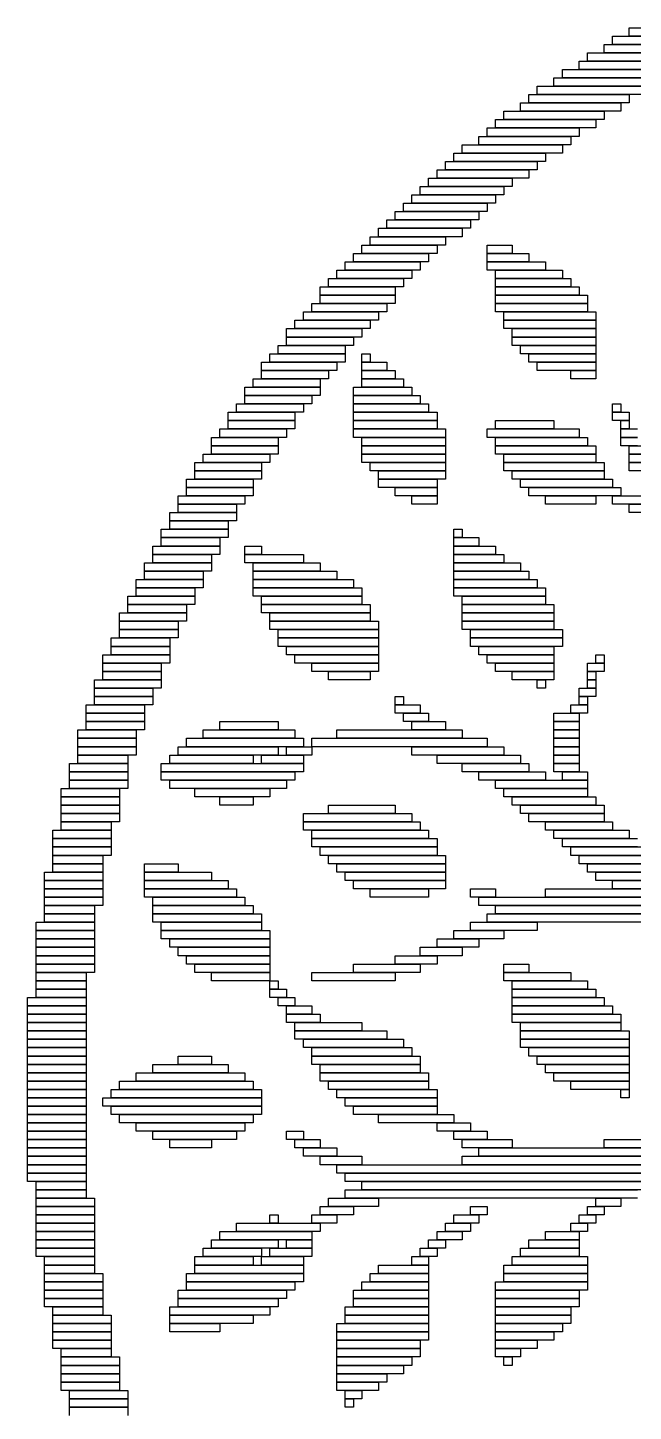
# Model space of a CAD drawing. Extents: x 28 to 995, y 169 to 891.
# Drawn here: x 29 to 101.5, y 705.5 to 871 of the extents above; entities that cross this region are included whole.
import ezdxf

# ---------------------------------------------------------------- set-up
doc = ezdxf.new("R2010")
doc.units = 0

msp = doc.modelspace()

# ---------------------------------------------------------------- linework, layer by layer
for p, q in [((101, 871), (116, 871)), ((101, 870), (101, 871)), ((98, 869), (112, 869)), ((98, 868), (98, 869)), ((99, 870), (114, 870)), ((99, 869), (99, 870)), ((114, 869), (99, 869)), ((116, 870), (101, 870)), ((96, 868), (110, 868)), ((96, 867), (96, 868)), ((112, 868), (98, 868)), ((93, 866), (106, 866)), ((93, 865), (93, 866)), ((95, 867), (108, 867)), ((95, 866), (95, 867)), ((108, 866), (95, 866)), ((110, 867), (96, 867)), ((90, 864), (103, 864)), ((90, 863), (90, 864)), ((92, 865), (105, 865)), ((92, 864), (92, 865)), ((105, 864), (92, 864)), ((106, 865), (93, 865)), ((89, 863), (101, 863)), ((89, 862), (89, 863)), ((103, 863), (90, 863)), ((101, 863), (101, 862)), ((86, 861), (98, 861)), ((86, 860), (86, 861)), ((88, 862), (100, 862)), ((88, 861), (88, 862)), ((100, 861), (88, 861)), ((101, 862), (89, 862)), ((98, 861), (98, 860)), ((100, 862), (100, 861)), ((84, 859), (95, 859)), ((84, 858), (84, 859)), ((85, 860), (97, 860)), ((85, 859), (85, 860)), ((97, 859), (85, 859)), ((98, 860), (86, 860)), ((95, 859), (95, 858)), ((97, 860), (97, 859)), ((83, 858), (94, 858)), ((83, 857), (83, 858)), ((95, 858), (84, 858)), ((94, 858), (94, 857)), ((80, 856), (91, 856)), ((80, 855), (80, 856)), ((81, 857), (93, 857)), ((81, 856), (81, 857)), ((93, 856), (81, 856)), ((94, 857), (83, 857)), ((91, 856), (91, 855)), ((93, 857), (93, 856)), ((78, 854), (89, 854)), ((78, 853), (78, 854)), ((79, 855), (90, 855)), ((79, 854), (79, 855)), ((90, 854), (79, 854)), ((91, 855), (80, 855)), ((89, 854), (89, 853)), ((90, 855), (90, 854)), ((77, 853), (87, 853)), ((77, 852), (77, 853)), ((89, 853), (78, 853)), ((87, 853), (87, 852)), ((75, 851), (85, 851)), ((75, 850), (75, 851)), ((76, 852), (86, 852)), ((76, 851), (76, 852)), ((86, 851), (76, 851)), ((87, 852), (77, 852)), ((85, 851), (85, 850)), ((86, 852), (86, 851)), ((74, 850), (84, 850)), ((74, 849), (74, 850)), ((85, 850), (75, 850)), ((84, 850), (84, 849)), ((72, 848), (82, 848)), ((72, 847), (72, 848)), ((73, 849), (83, 849)), ((73, 848), (73, 849)), ((83, 848), (73, 848)), ((84, 849), (74, 849)), ((82, 848), (82, 847)), ((83, 849), (83, 848)), ((70, 846), (79, 846)), ((70, 845), (70, 846)), ((71, 847), (81, 847)), ((71, 846), (71, 847)), ((81, 846), (71, 846)), ((82, 847), (72, 847)), ((79, 846), (79, 845)), ((81, 847), (81, 846)), ((69, 845), (78, 845)), ((69, 844), (69, 845)), ((79, 845), (70, 845)), ((78, 845), (78, 844)), ((84, 845), (87, 845)), ((84, 844), (84, 845)), ((87, 845), (87, 844)), ((67, 843), (76, 843)), ((67, 842), (67, 843)), ((68, 844), (77, 844)), ((68, 843), (68, 844)), ((77, 843), (68, 843)), ((78, 844), (69, 844)), ((76, 843), (76, 842)), ((77, 844), (77, 843)), ((87, 844), (84, 844)), ((84, 844), (89, 844)), ((84, 843), (84, 844)), ((89, 843), (84, 843)), ((84, 843), (91, 843)), ((84, 842), (84, 843)), ((89, 844), (89, 843)), ((91, 843), (91, 842)), ((65, 841), (74, 841)), ((65, 840), (65, 841)), ((66, 842), (75, 842)), ((66, 841), (66, 842)), ((75, 841), (66, 841)), ((76, 842), (67, 842)), ((74, 841), (74, 840)), ((75, 842), (75, 841)), ((91, 842), (84, 842)), ((85, 842), (93, 842)), ((85, 841), (85, 842)), ((93, 841), (85, 841)), ((85, 841), (94, 841)), ((85, 840), (85, 841)), ((93, 842), (93, 841)), ((94, 841), (94, 840)), ((64, 840), (73, 840)), ((64, 839), (64, 840)), ((74, 840), (65, 840)), ((73, 840), (73, 839)), ((94, 840), (85, 840)), ((85, 840), (95, 840)), ((85, 839), (85, 840)), ((95, 840), (95, 839)), ((63, 838), (72, 838)), ((63, 837), (63, 838)), ((73, 839), (64, 839)), ((64, 839), (73, 839)), ((64, 838), (64, 839)), ((73, 838), (64, 838)), ((72, 838), (72, 837)), ((73, 839), (73, 838)), ((95, 839), (85, 839)), ((85, 839), (96, 839)), ((85, 838), (85, 839)), ((96, 838), (85, 838)), ((85, 838), (96, 838)), ((85, 837), (85, 838)), ((96, 839), (96, 838)), ((96, 838), (96, 837)), ((61, 836), (70, 836)), ((61, 835), (61, 836)), ((62, 837), (71, 837)), ((62, 836), (62, 837)), ((71, 836), (62, 836)), ((72, 837), (63, 837)), ((70, 836), (70, 835)), ((71, 837), (71, 836)), ((96, 837), (85, 837)), ((86, 837), (97, 837)), ((86, 836), (86, 837)), ((97, 836), (86, 836)), ((86, 836), (97, 836)), ((86, 835), (86, 836)), ((97, 837), (97, 836)), ((97, 836), (97, 835)), ((60, 835), (69, 835)), ((60, 834), (60, 835)), ((70, 835), (61, 835)), ((69, 835), (69, 834)), ((97, 835), (86, 835)), ((87, 835), (97, 835)), ((87, 834), (87, 835)), ((97, 835), (97, 834)), ((59, 833), (67, 833)), ((59, 832), (59, 833)), ((69, 834), (60, 834)), ((60, 834), (68, 834)), ((60, 833), (60, 834)), ((68, 833), (60, 833)), ((67, 833), (67, 832)), ((68, 834), (68, 833)), ((97, 834), (87, 834)), ((87, 834), (97, 834)), ((87, 833), (87, 834)), ((97, 833), (87, 833)), ((88, 833), (97, 833)), ((88, 832), (88, 833)), ((97, 834), (97, 833)), ((97, 833), (97, 832)), ((57, 831), (66, 831)), ((57, 830), (57, 831)), ((58, 832), (67, 832)), ((58, 831), (58, 832)), ((67, 831), (58, 831)), ((67, 832), (59, 832)), ((66, 831), (66, 830)), ((67, 832), (67, 831)), ((69, 832), (70, 832)), ((69, 831), (69, 832)), ((70, 831), (69, 831)), ((69, 831), (72, 831)), ((69, 830), (69, 831)), ((70, 832), (70, 831)), ((72, 831), (72, 830)), ((97, 832), (88, 832)), ((89, 832), (97, 832)), ((89, 831), (89, 832)), ((97, 831), (89, 831)), ((90, 831), (97, 831)), ((90, 830), (90, 831)), ((97, 832), (97, 831)), ((97, 831), (97, 830)), ((66, 830), (57, 830)), ((57, 830), (65, 830)), ((57, 829), (57, 830)), ((65, 830), (65, 829)), ((72, 830), (69, 830)), ((69, 830), (73, 830)), ((69, 829), (69, 830)), ((73, 830), (73, 829)), ((97, 830), (90, 830)), ((94, 830), (97, 830)), ((94, 829), (94, 830)), ((97, 830), (97, 829)), ((55, 828), (64, 828)), ((55, 827), (55, 828)), ((56, 829), (64, 829)), ((56, 828), (56, 829)), ((64, 828), (56, 828)), ((65, 829), (57, 829)), ((64, 829), (64, 828)), ((64, 828), (64, 827)), ((68, 828), (75, 828)), ((68, 827), (68, 828)), ((73, 829), (69, 829)), ((69, 829), (74, 829)), ((69, 828), (69, 829)), ((74, 828), (69, 828)), ((74, 829), (74, 828)), ((75, 828), (75, 827)), ((97, 829), (94, 829)), ((54, 826), (62, 826)), ((54, 825), (54, 826)), ((64, 827), (55, 827)), ((55, 827), (63, 827)), ((55, 826), (55, 827)), ((63, 826), (55, 826)), ((62, 826), (62, 825)), ((63, 827), (63, 826)), ((75, 827), (68, 827)), ((68, 827), (76, 827)), ((68, 826), (68, 827)), ((76, 826), (68, 826)), ((68, 826), (77, 826)), ((68, 825), (68, 826)), ((76, 827), (76, 826)), ((77, 826), (77, 825)), ((99, 826), (100, 826)), ((99, 825), (99, 826)), ((100, 826), (100, 825)), ((53, 825), (61, 825)), ((53, 824), (53, 825)), ((62, 825), (54, 825)), ((61, 825), (61, 824)), ((77, 825), (68, 825)), ((68, 825), (78, 825)), ((68, 824), (68, 825)), ((78, 825), (78, 824)), ((100, 825), (99, 825)), ((99, 825), (101, 825)), ((99, 824), (99, 825)), ((101, 825), (101, 824)), ((52, 823), (60, 823)), ((52, 822), (52, 823)), ((61, 824), (53, 824)), ((53, 824), (61, 824)), ((53, 823), (53, 824)), ((61, 823), (53, 823)), ((60, 823), (60, 822)), ((61, 824), (61, 823)), ((78, 824), (68, 824)), ((68, 824), (78, 824)), ((68, 823), (68, 824)), ((78, 823), (68, 823)), ((68, 823), (79, 823)), ((68, 822), (68, 823)), ((78, 824), (78, 823)), ((79, 823), (79, 822)), ((84, 823), (95, 823)), ((84, 822), (84, 823)), ((85, 824), (92, 824)), ((85, 823), (85, 824)), ((92, 823), (85, 823)), ((92, 824), (92, 823)), ((95, 823), (95, 822)), ((101, 824), (99, 824)), ((100, 824), (101, 824)), ((100, 823), (100, 824)), ((101, 823), (100, 823)), ((100, 823), (102, 823)), ((100, 822), (100, 823)), ((101, 824), (101, 823)), ((51, 822), (59, 822)), ((51, 821), (51, 822)), ((59, 821), (51, 821)), ((51, 821), (59, 821)), ((51, 820), (51, 821)), ((60, 822), (52, 822)), ((59, 822), (59, 821)), ((59, 821), (59, 820)), ((79, 822), (68, 822)), ((69, 822), (79, 822)), ((69, 821), (69, 822)), ((79, 821), (69, 821)), ((69, 821), (79, 821)), ((69, 820), (69, 821)), ((79, 822), (79, 821)), ((79, 821), (79, 820)), ((95, 822), (84, 822)), ((85, 822), (96, 822)), ((85, 821), (85, 822)), ((96, 821), (85, 821)), ((85, 821), (97, 821)), ((85, 820), (85, 821)), ((96, 822), (96, 821)), ((97, 821), (97, 820)), ((102, 822), (100, 822)), ((100, 822), (102, 822)), ((100, 821), (100, 822)), ((102, 821), (100, 821)), ((101, 821), (103, 821)), ((101, 820), (101, 821)), ((50, 820), (58, 820)), ((50, 819), (50, 820)), ((59, 820), (51, 820)), ((58, 820), (58, 819)), ((79, 820), (69, 820)), ((69, 820), (79, 820)), ((69, 819), (69, 820)), ((79, 820), (79, 819)), ((97, 820), (85, 820)), ((86, 820), (97, 820)), ((86, 819), (86, 820)), ((97, 820), (97, 819)), ((103, 820), (101, 820)), ((101, 820), (103, 820)), ((101, 819), (101, 820)), ((49, 819), (57, 819)), ((49, 818), (49, 819)), ((57, 818), (49, 818)), ((49, 818), (57, 818)), ((49, 817), (49, 818)), ((58, 819), (50, 819)), ((57, 819), (57, 818)), ((57, 818), (57, 817)), ((79, 819), (69, 819)), ((70, 819), (79, 819)), ((70, 818), (70, 819)), ((79, 818), (70, 818)), ((71, 818), (79, 818)), ((71, 817), (71, 818)), ((79, 819), (79, 818)), ((79, 818), (79, 817)), ((97, 819), (86, 819)), ((86, 819), (98, 819)), ((86, 818), (86, 819)), ((98, 818), (86, 818)), ((87, 818), (98, 818)), ((87, 817), (87, 818)), ((98, 819), (98, 818)), ((98, 818), (98, 817)), ((103, 819), (101, 819)), ((101, 819), (104, 819)), ((101, 818), (101, 819)), ((104, 818), (101, 818)), ((48, 817), (56, 817)), ((48, 816), (48, 817)), ((56, 816), (48, 816)), ((48, 816), (56, 816)), ((48, 815), (48, 816)), ((57, 817), (49, 817)), ((56, 817), (56, 816)), ((56, 816), (56, 815)), ((79, 817), (71, 817)), ((71, 817), (78, 817)), ((71, 816), (71, 817)), ((78, 816), (71, 816)), ((73, 816), (78, 816)), ((73, 815), (73, 816)), ((78, 817), (78, 816)), ((78, 816), (78, 815)), ((98, 817), (87, 817)), ((88, 817), (99, 817)), ((88, 816), (88, 817)), ((99, 816), (88, 816)), ((89, 816), (100, 816)), ((89, 815), (89, 816)), ((99, 817), (99, 816)), ((100, 816), (100, 815)), ((47, 815), (55, 815)), ((47, 814), (47, 815)), ((56, 815), (48, 815)), ((55, 815), (55, 814)), ((78, 815), (73, 815)), ((75, 815), (78, 815)), ((75, 814), (75, 815)), ((78, 815), (78, 814)), ((100, 815), (89, 815)), ((91, 815), (97, 815)), ((91, 814), (91, 815)), ((97, 815), (97, 814)), ((99, 815), (105, 815)), ((99, 814), (99, 815)), ((46, 813), (54, 813)), ((46, 812), (46, 813)), ((55, 814), (47, 814)), ((47, 814), (54, 814)), ((47, 813), (47, 814)), ((54, 813), (47, 813)), ((54, 814), (54, 813)), ((54, 813), (54, 812)), ((78, 814), (75, 814)), ((97, 814), (91, 814)), ((105, 814), (99, 814)), ((101, 814), (106, 814)), ((101, 813), (101, 814)), ((106, 813), (101, 813)), ((45, 811), (53, 811)), ((45, 810), (45, 811)), ((54, 812), (46, 812)), ((46, 812), (53, 812)), ((46, 811), (46, 812)), ((53, 811), (46, 811)), ((53, 812), (53, 811)), ((53, 811), (53, 810)), ((80, 811), (81, 811)), ((80, 810), (80, 811)), ((81, 811), (81, 810)), ((53, 810), (45, 810)), ((45, 810), (52, 810)), ((45, 809), (45, 810)), ((52, 810), (52, 809)), ((81, 810), (80, 810)), ((80, 810), (83, 810)), ((80, 809), (80, 810)), ((83, 810), (83, 809)), ((44, 809), (52, 809)), ((44, 808), (44, 809)), ((52, 808), (44, 808)), ((44, 808), (51, 808)), ((44, 807), (44, 808)), ((52, 809), (45, 809)), ((51, 808), (51, 807)), ((52, 809), (52, 808)), ((55, 809), (57, 809)), ((55, 808), (55, 809)), ((57, 808), (55, 808)), ((55, 808), (62, 808)), ((55, 807), (55, 808)), ((57, 809), (57, 808)), ((62, 808), (62, 807)), ((83, 809), (80, 809)), ((80, 809), (85, 809)), ((80, 808), (80, 809)), ((85, 808), (80, 808)), ((80, 808), (86, 808)), ((80, 807), (80, 808)), ((85, 809), (85, 808)), ((86, 808), (86, 807)), ((43, 807), (51, 807)), ((43, 806), (43, 807)), ((51, 806), (43, 806)), ((43, 806), (50, 806)), ((43, 805), (43, 806)), ((51, 807), (44, 807)), ((50, 806), (50, 805)), ((51, 807), (51, 806)), ((62, 807), (55, 807)), ((56, 807), (64, 807)), ((56, 806), (56, 807)), ((64, 806), (56, 806)), ((56, 806), (66, 806)), ((56, 805), (56, 806)), ((64, 807), (64, 806)), ((66, 806), (66, 805)), ((86, 807), (80, 807)), ((80, 807), (88, 807)), ((80, 806), (80, 807)), ((88, 806), (80, 806)), ((80, 806), (89, 806)), ((80, 805), (80, 806)), ((88, 807), (88, 806)), ((89, 806), (89, 805)), ((42, 805), (50, 805)), ((42, 804), (42, 805)), ((50, 805), (43, 805)), ((50, 805), (50, 804)), ((66, 805), (56, 805)), ((56, 805), (68, 805)), ((56, 804), (56, 805)), ((68, 805), (68, 804)), ((89, 805), (80, 805)), ((80, 805), (90, 805)), ((80, 804), (80, 805)), ((90, 805), (90, 804)), ((41, 803), (49, 803)), ((41, 802), (41, 803)), ((50, 804), (42, 804)), ((42, 804), (49, 804)), ((42, 803), (42, 804)), ((49, 803), (42, 803)), ((49, 804), (49, 803)), ((49, 803), (49, 802)), ((68, 804), (56, 804)), ((56, 804), (69, 804)), ((56, 803), (56, 804)), ((69, 803), (56, 803)), ((57, 803), (69, 803)), ((57, 802), (57, 803)), ((69, 804), (69, 803)), ((69, 803), (69, 802)), ((90, 804), (80, 804)), ((80, 804), (91, 804)), ((80, 803), (80, 804)), ((91, 803), (80, 803)), ((81, 803), (91, 803)), ((81, 802), (81, 803)), ((91, 804), (91, 803)), ((91, 803), (91, 802)), ((49, 802), (41, 802)), ((41, 802), (48, 802)), ((41, 801), (41, 802)), ((48, 802), (48, 801)), ((69, 802), (57, 802)), ((57, 802), (70, 802)), ((57, 801), (57, 802)), ((70, 802), (70, 801)), ((91, 802), (81, 802)), ((81, 802), (92, 802)), ((81, 801), (81, 802)), ((92, 802), (92, 801)), ((40, 801), (48, 801)), ((40, 800), (40, 801)), ((48, 800), (40, 800)), ((40, 800), (47, 800)), ((40, 799), (40, 800)), ((48, 801), (41, 801)), ((47, 800), (47, 799)), ((48, 801), (48, 800)), ((70, 801), (57, 801)), ((58, 801), (70, 801)), ((58, 800), (58, 801)), ((70, 800), (58, 800)), ((58, 800), (71, 800)), ((58, 799), (58, 800)), ((70, 801), (70, 800)), ((71, 800), (71, 799)), ((92, 801), (81, 801)), ((81, 801), (92, 801)), ((81, 800), (81, 801)), ((92, 800), (81, 800)), ((81, 800), (92, 800)), ((81, 799), (81, 800)), ((92, 801), (92, 800)), ((92, 800), (92, 799)), ((39, 798), (46, 798)), ((39, 797), (39, 798)), ((47, 799), (40, 799)), ((40, 799), (47, 799)), ((40, 798), (40, 799)), ((47, 798), (40, 798)), ((46, 798), (46, 797)), ((47, 799), (47, 798)), ((71, 799), (58, 799)), ((59, 799), (71, 799)), ((59, 798), (59, 799)), ((71, 798), (59, 798)), ((59, 798), (71, 798)), ((59, 797), (59, 798)), ((71, 799), (71, 798)), ((71, 798), (71, 797)), ((92, 799), (81, 799)), ((82, 799), (93, 799)), ((82, 798), (82, 799)), ((93, 798), (82, 798)), ((82, 798), (93, 798)), ((82, 797), (82, 798)), ((93, 799), (93, 798)), ((93, 798), (93, 797)), ((46, 797), (39, 797)), ((39, 797), (46, 797)), ((39, 796), (39, 797)), ((46, 797), (46, 796)), ((71, 797), (59, 797)), ((60, 797), (71, 797)), ((60, 796), (60, 797)), ((71, 797), (71, 796)), ((93, 797), (82, 797)), ((83, 797), (92, 797)), ((83, 796), (83, 797)), ((92, 797), (92, 796)), ((38, 796), (46, 796)), ((38, 795), (38, 796)), ((46, 795), (38, 795)), ((38, 795), (45, 795)), ((38, 794), (38, 795)), ((46, 796), (39, 796)), ((45, 795), (45, 794)), ((46, 796), (46, 795)), ((71, 796), (60, 796)), ((61, 796), (71, 796)), ((61, 795), (61, 796)), ((71, 795), (61, 795)), ((63, 795), (71, 795)), ((63, 794), (63, 795)), ((71, 796), (71, 795)), ((71, 795), (71, 794)), ((92, 796), (83, 796)), ((84, 796), (92, 796)), ((84, 795), (84, 796)), ((92, 795), (84, 795)), ((85, 795), (92, 795)), ((85, 794), (85, 795)), ((92, 796), (92, 795)), ((92, 795), (92, 794)), ((96, 795), (98, 795)), ((96, 794), (96, 795)), ((97, 796), (98, 796)), ((97, 795), (97, 796)), ((98, 795), (97, 795)), ((98, 796), (98, 795)), ((98, 795), (98, 794)), ((37, 793), (45, 793)), ((37, 792), (37, 793)), ((45, 794), (38, 794)), ((38, 794), (45, 794)), ((38, 793), (38, 794)), ((45, 793), (38, 793)), ((45, 794), (45, 793)), ((45, 793), (45, 792)), ((71, 794), (63, 794)), ((65, 794), (70, 794)), ((65, 793), (65, 794)), ((70, 793), (65, 793)), ((70, 794), (70, 793)), ((92, 794), (85, 794)), ((87, 794), (92, 794)), ((87, 793), (87, 794)), ((92, 793), (87, 793)), ((90, 793), (91, 793)), ((90, 792), (90, 793)), ((91, 793), (91, 792)), ((92, 794), (92, 793)), ((98, 794), (96, 794)), ((96, 794), (97, 794)), ((96, 793), (96, 794)), ((97, 793), (96, 793)), ((96, 793), (97, 793)), ((96, 792), (96, 793)), ((97, 794), (97, 793)), ((97, 793), (97, 792)), ((45, 792), (37, 792)), ((37, 792), (44, 792)), ((37, 791), (37, 792)), ((44, 792), (44, 791)), ((91, 792), (90, 792)), ((95, 792), (97, 792)), ((95, 791), (95, 792)), ((97, 792), (96, 792)), ((97, 792), (97, 791)), ((36, 790), (43, 790)), ((36, 789), (36, 790)), ((44, 791), (37, 791)), ((37, 791), (44, 791)), ((37, 790), (37, 791)), ((44, 790), (37, 790)), ((43, 790), (43, 789)), ((44, 791), (44, 790)), ((73, 791), (74, 791)), ((73, 790), (73, 791)), ((74, 790), (73, 790)), ((73, 790), (76, 790)), ((73, 789), (73, 790)), ((74, 791), (74, 790)), ((76, 790), (76, 789)), ((94, 790), (96, 790)), ((94, 789), (94, 790)), ((97, 791), (95, 791)), ((95, 791), (96, 791)), ((95, 790), (95, 791)), ((96, 790), (95, 790)), ((96, 791), (96, 790)), ((96, 790), (96, 789)), ((43, 789), (36, 789)), ((36, 789), (43, 789)), ((36, 788), (36, 789)), ((43, 788), (36, 788)), ((36, 788), (43, 788)), ((36, 787), (36, 788)), ((43, 789), (43, 788)), ((43, 788), (43, 787)), ((52, 788), (59, 788)), ((52, 787), (52, 788)), ((59, 788), (59, 787)), ((76, 789), (73, 789)), ((74, 789), (77, 789)), ((74, 788), (74, 789)), ((77, 788), (74, 788)), ((75, 788), (79, 788)), ((75, 787), (75, 788)), ((77, 789), (77, 788)), ((79, 788), (79, 787)), ((92, 789), (95, 789)), ((92, 788), (92, 789)), ((95, 788), (92, 788)), ((92, 788), (95, 788)), ((92, 787), (92, 788)), ((96, 789), (94, 789)), ((95, 789), (95, 788)), ((95, 788), (95, 787)), ((35, 787), (42, 787)), ((35, 786), (35, 787)), ((43, 787), (36, 787)), ((42, 787), (42, 786)), ((50, 787), (61, 787)), ((50, 786), (50, 787)), ((59, 787), (52, 787)), ((61, 787), (61, 786)), ((66, 787), (81, 787)), ((66, 786), (66, 787)), ((79, 787), (75, 787)), ((81, 787), (81, 786)), ((95, 787), (92, 787)), ((92, 787), (95, 787)), ((92, 786), (92, 787)), ((95, 787), (95, 786)), ((42, 786), (35, 786)), ((35, 786), (42, 786)), ((35, 785), (35, 786)), ((42, 785), (35, 785)), ((35, 785), (42, 785)), ((35, 784), (35, 785)), ((42, 786), (42, 785)), ((42, 785), (42, 784)), ((47, 785), (59, 785)), ((47, 784), (47, 785)), ((48, 786), (62, 786)), ((48, 785), (48, 786)), ((62, 785), (48, 785)), ((61, 786), (50, 786)), ((59, 785), (59, 784)), ((60, 785), (63, 785)), ((60, 784), (60, 785)), ((62, 786), (62, 785)), ((63, 786), (84, 786)), ((63, 785), (63, 786)), ((84, 785), (63, 785)), ((63, 785), (63, 784)), ((81, 786), (66, 786)), ((75, 785), (86, 785)), ((75, 784), (75, 785)), ((84, 786), (84, 785)), ((86, 785), (86, 784)), ((95, 786), (92, 786)), ((92, 786), (95, 786)), ((92, 785), (92, 786)), ((95, 785), (92, 785)), ((92, 785), (95, 785)), ((92, 784), (92, 785)), ((95, 786), (95, 785)), ((95, 785), (95, 784)), ((34, 783), (41, 783)), ((34, 782), (34, 783)), ((42, 784), (35, 784)), ((35, 784), (41, 784)), ((35, 783), (35, 784)), ((41, 783), (35, 783)), ((41, 784), (41, 783)), ((41, 783), (41, 782)), ((45, 783), (62, 783)), ((45, 782), (45, 783)), ((46, 784), (56, 784)), ((46, 783), (46, 784)), ((56, 783), (46, 783)), ((59, 784), (47, 784)), ((56, 784), (56, 783)), ((57, 784), (62, 784)), ((57, 783), (57, 784)), ((62, 783), (57, 783)), ((63, 784), (60, 784)), ((62, 784), (62, 783)), ((62, 783), (62, 782)), ((86, 784), (75, 784)), ((78, 784), (88, 784)), ((78, 783), (78, 784)), ((88, 783), (78, 783)), ((81, 783), (89, 783)), ((81, 782), (81, 783)), ((88, 784), (88, 783)), ((89, 783), (89, 782)), ((95, 784), (92, 784)), ((92, 784), (95, 784)), ((92, 783), (92, 784)), ((95, 783), (92, 783)), ((92, 783), (95, 783)), ((92, 782), (92, 783)), ((95, 784), (95, 783)), ((95, 783), (95, 782)), ((41, 782), (34, 782)), ((34, 782), (41, 782)), ((34, 781), (34, 782)), ((41, 782), (41, 781)), ((62, 782), (45, 782)), ((45, 782), (61, 782)), ((45, 781), (45, 782)), ((61, 782), (61, 781)), ((89, 782), (81, 782)), ((83, 782), (91, 782)), ((83, 781), (83, 782)), ((91, 782), (91, 781)), ((95, 782), (92, 782)), ((93, 782), (96, 782)), ((93, 781), (93, 782)), ((96, 782), (96, 781)), ((33, 780), (40, 780)), ((33, 779), (33, 780)), ((41, 781), (34, 781)), ((34, 781), (41, 781)), ((34, 780), (34, 781)), ((41, 780), (34, 780)), ((40, 780), (40, 779)), ((41, 781), (41, 780)), ((61, 781), (45, 781)), ((46, 781), (60, 781)), ((46, 780), (46, 781)), ((60, 780), (46, 780)), ((49, 780), (58, 780)), ((49, 779), (49, 780)), ((58, 780), (58, 779)), ((60, 781), (60, 780)), ((91, 781), (83, 781)), ((85, 781), (96, 781)), ((85, 780), (85, 781)), ((96, 780), (85, 780)), ((86, 780), (96, 780)), ((86, 779), (86, 780)), ((96, 781), (93, 781)), ((96, 781), (96, 780)), ((96, 780), (96, 779)), ((40, 779), (33, 779)), ((33, 779), (40, 779)), ((33, 778), (33, 779)), ((40, 778), (33, 778)), ((33, 778), (40, 778)), ((33, 777), (33, 778)), ((40, 779), (40, 778)), ((40, 778), (40, 777)), ((58, 779), (49, 779)), ((52, 779), (56, 779)), ((52, 778), (52, 779)), ((56, 778), (52, 778)), ((56, 779), (56, 778)), ((65, 778), (73, 778)), ((65, 777), (65, 778)), ((73, 778), (73, 777)), ((96, 779), (86, 779)), ((87, 779), (97, 779)), ((87, 778), (87, 779)), ((97, 778), (87, 778)), ((88, 778), (98, 778)), ((88, 777), (88, 778)), ((97, 779), (97, 778)), ((98, 778), (98, 777)), ((40, 777), (33, 777)), ((33, 777), (40, 777)), ((33, 776), (33, 777)), ((40, 777), (40, 776)), ((62, 777), (75, 777)), ((62, 776), (62, 777)), ((73, 777), (65, 777)), ((75, 777), (75, 776)), ((98, 777), (88, 777)), ((89, 777), (98, 777)), ((89, 776), (89, 777)), ((98, 777), (98, 776)), ((32, 775), (39, 775)), ((32, 774), (32, 775)), ((40, 776), (33, 776)), ((33, 776), (39, 776)), ((33, 775), (33, 776)), ((39, 775), (33, 775)), ((39, 776), (39, 775)), ((39, 775), (39, 774)), ((75, 776), (62, 776)), ((62, 776), (76, 776)), ((62, 775), (62, 776)), ((76, 775), (62, 775)), ((63, 775), (77, 775)), ((63, 774), (63, 775)), ((76, 776), (76, 775)), ((77, 775), (77, 774)), ((98, 776), (89, 776)), ((91, 776), (99, 776)), ((91, 775), (91, 776)), ((99, 775), (91, 775)), ((92, 775), (101, 775)), ((92, 774), (92, 775)), ((99, 776), (99, 775)), ((101, 775), (101, 774)), ((39, 774), (32, 774)), ((32, 774), (39, 774)), ((32, 773), (32, 774)), ((39, 773), (32, 773)), ((32, 773), (39, 773)), ((32, 772), (32, 773)), ((39, 774), (39, 773)), ((39, 773), (39, 772)), ((77, 774), (63, 774)), ((63, 774), (78, 774)), ((63, 773), (63, 774)), ((78, 773), (63, 773)), ((64, 773), (78, 773)), ((64, 772), (64, 773)), ((78, 774), (78, 773)), ((78, 773), (78, 772)), ((101, 774), (92, 774)), ((93, 774), (102, 774)), ((93, 773), (93, 774)), ((102, 773), (93, 773)), ((94, 773), (103, 773)), ((94, 772), (94, 773)), ((39, 772), (32, 772)), ((32, 772), (38, 772)), ((32, 771), (32, 772)), ((38, 772), (38, 771)), ((78, 772), (64, 772)), ((65, 772), (79, 772)), ((65, 771), (65, 772)), ((79, 772), (79, 771)), ((103, 772), (94, 772)), ((95, 772), (105, 772)), ((95, 771), (95, 772)), ((31, 770), (38, 770)), ((31, 769), (31, 770)), ((38, 771), (32, 771)), ((32, 771), (38, 771)), ((32, 770), (32, 771)), ((38, 770), (32, 770)), ((38, 771), (38, 770)), ((38, 770), (38, 769)), ((43, 771), (47, 771)), ((43, 770), (43, 771)), ((47, 770), (43, 770)), ((43, 770), (51, 770)), ((43, 769), (43, 770)), ((47, 771), (47, 770)), ((51, 770), (51, 769)), ((79, 771), (65, 771)), ((66, 771), (79, 771)), ((66, 770), (66, 771)), ((79, 770), (66, 770)), ((67, 770), (79, 770)), ((67, 769), (67, 770)), ((79, 771), (79, 770)), ((79, 770), (79, 769)), ((105, 771), (95, 771)), ((96, 771), (107, 771)), ((96, 770), (96, 771)), ((107, 770), (96, 770)), ((97, 770), (109, 770)), ((97, 769), (97, 770)), ((38, 769), (31, 769)), ((31, 769), (38, 769)), ((31, 768), (31, 769)), ((38, 768), (31, 768)), ((31, 768), (38, 768)), ((31, 767), (31, 768)), ((38, 769), (38, 768)), ((38, 768), (38, 767)), ((51, 769), (43, 769)), ((43, 769), (53, 769)), ((43, 768), (43, 769)), ((53, 768), (43, 768)), ((43, 768), (54, 768)), ((43, 767), (43, 768)), ((53, 769), (53, 768)), ((54, 768), (54, 767)), ((79, 769), (67, 769)), ((68, 769), (79, 769)), ((68, 768), (68, 769)), ((79, 768), (68, 768)), ((70, 768), (77, 768)), ((70, 767), (70, 768)), ((77, 768), (77, 767)), ((79, 769), (79, 768)), ((82, 768), (85, 768)), ((82, 767), (82, 768)), ((85, 768), (85, 767)), ((91, 768), (117, 768)), ((91, 767), (91, 768)), ((109, 769), (97, 769)), ((99, 769), (112, 769)), ((99, 768), (99, 769)), ((112, 768), (99, 768)), ((38, 767), (31, 767)), ((31, 767), (38, 767)), ((31, 766), (31, 767)), ((38, 767), (38, 766)), ((54, 767), (43, 767)), ((44, 767), (55, 767)), ((44, 766), (44, 767)), ((55, 767), (55, 766)), ((77, 767), (70, 767)), ((85, 767), (82, 767)), ((83, 767), (121, 767)), ((83, 766), (83, 767)), ((117, 767), (91, 767)), ((38, 766), (31, 766)), ((31, 766), (37, 766)), ((31, 765), (31, 766)), ((37, 765), (31, 765)), ((31, 765), (37, 765)), ((31, 764), (31, 765)), ((37, 766), (37, 765)), ((37, 765), (37, 764)), ((55, 766), (44, 766)), ((44, 766), (56, 766)), ((44, 765), (44, 766)), ((56, 765), (44, 765)), ((44, 765), (57, 765)), ((44, 764), (44, 765)), ((56, 766), (56, 765)), ((57, 765), (57, 764)), ((121, 766), (83, 766)), ((84, 765), (127, 765)), ((84, 764), (84, 765)), ((85, 766), (124, 766)), ((85, 765), (85, 766)), ((124, 765), (85, 765)), ((30, 764), (37, 764)), ((30, 763), (30, 764)), ((37, 763), (30, 763)), ((30, 763), (37, 763)), ((30, 762), (30, 763)), ((37, 764), (31, 764)), ((37, 764), (37, 763)), ((37, 763), (37, 762)), ((57, 764), (44, 764)), ((45, 764), (57, 764)), ((45, 763), (45, 764)), ((57, 763), (45, 763)), ((45, 763), (58, 763)), ((45, 762), (45, 763)), ((57, 764), (57, 763)), ((58, 763), (58, 762)), ((80, 763), (86, 763)), ((80, 762), (80, 763)), ((82, 764), (90, 764)), ((82, 763), (82, 764)), ((90, 763), (82, 763)), ((127, 764), (84, 764)), ((86, 763), (86, 762)), ((90, 764), (90, 763)), ((37, 762), (30, 762)), ((30, 762), (37, 762)), ((30, 761), (30, 762)), ((37, 762), (37, 761)), ((58, 762), (45, 762)), ((46, 762), (58, 762)), ((46, 761), (46, 762)), ((58, 762), (58, 761)), ((78, 762), (83, 762)), ((78, 761), (78, 762)), ((86, 762), (80, 762)), ((83, 762), (83, 761)), ((37, 761), (30, 761)), ((30, 761), (37, 761)), ((30, 760), (30, 761)), ((37, 760), (30, 760)), ((30, 760), (37, 760)), ((30, 759), (30, 760)), ((37, 761), (37, 760)), ((37, 760), (37, 759)), ((58, 761), (46, 761)), ((47, 761), (58, 761)), ((47, 760), (47, 761)), ((58, 760), (47, 760)), ((48, 760), (58, 760)), ((48, 759), (48, 760)), ((58, 761), (58, 760)), ((58, 760), (58, 759)), ((73, 760), (78, 760)), ((73, 759), (73, 760)), ((76, 761), (81, 761)), ((76, 760), (76, 761)), ((81, 760), (76, 760)), ((83, 761), (78, 761)), ((78, 760), (78, 759)), ((81, 761), (81, 760)), ((37, 759), (30, 759)), ((30, 759), (37, 759)), ((30, 758), (30, 759)), ((37, 758), (30, 758)), ((30, 758), (36, 758)), ((30, 757), (30, 758)), ((36, 758), (36, 757)), ((37, 759), (37, 758)), ((58, 759), (48, 759)), ((49, 759), (58, 759)), ((49, 758), (49, 759)), ((58, 758), (49, 758)), ((51, 758), (58, 758)), ((51, 757), (51, 758)), ((58, 759), (58, 758)), ((58, 758), (58, 757)), ((63, 758), (73, 758)), ((63, 757), (63, 758)), ((68, 759), (76, 759)), ((68, 758), (68, 759)), ((76, 758), (68, 758)), ((78, 759), (73, 759)), ((73, 758), (73, 757)), ((76, 759), (76, 758)), ((86, 759), (89, 759)), ((86, 758), (86, 759)), ((89, 758), (86, 758)), ((86, 758), (94, 758)), ((86, 757), (86, 758)), ((89, 759), (89, 758)), ((94, 758), (94, 757)), ((36, 757), (30, 757)), ((30, 757), (36, 757)), ((30, 756), (30, 757)), ((36, 757), (36, 756)), ((58, 757), (51, 757)), ((58, 757), (59, 757)), ((58, 756), (58, 757)), ((59, 757), (59, 756)), ((73, 757), (63, 757)), ((94, 757), (86, 757)), ((87, 757), (96, 757)), ((87, 756), (87, 757)), ((96, 757), (96, 756)), ((29, 755), (36, 755)), ((29, 754), (29, 755)), ((36, 756), (30, 756)), ((30, 756), (36, 756)), ((30, 755), (30, 756)), ((36, 755), (30, 755)), ((36, 756), (36, 755)), ((36, 755), (36, 754)), ((59, 756), (58, 756)), ((58, 756), (60, 756)), ((58, 755), (58, 756)), ((60, 755), (58, 755)), ((59, 755), (61, 755)), ((59, 754), (59, 755)), ((60, 756), (60, 755)), ((61, 755), (61, 754)), ((96, 756), (87, 756)), ((87, 756), (97, 756)), ((87, 755), (87, 756)), ((97, 755), (87, 755)), ((87, 755), (98, 755)), ((87, 754), (87, 755)), ((97, 756), (97, 755)), ((98, 755), (98, 754)), ((36, 754), (29, 754)), ((29, 754), (36, 754)), ((29, 753), (29, 754)), ((36, 754), (36, 753)), ((61, 754), (59, 754)), ((60, 754), (63, 754)), ((60, 753), (60, 754)), ((63, 754), (63, 753)), ((98, 754), (87, 754)), ((87, 754), (99, 754)), ((87, 753), (87, 754)), ((99, 754), (99, 753)), ((36, 753), (29, 753)), ((29, 753), (36, 753)), ((29, 752), (29, 753)), ((36, 752), (29, 752)), ((29, 752), (36, 752)), ((29, 751), (29, 752)), ((36, 753), (36, 752)), ((36, 752), (36, 751)), ((63, 753), (60, 753)), ((60, 753), (64, 753)), ((60, 752), (60, 753)), ((64, 752), (60, 752)), ((61, 752), (69, 752)), ((61, 751), (61, 752)), ((64, 753), (64, 752)), ((69, 752), (69, 751)), ((99, 753), (87, 753)), ((87, 753), (100, 753)), ((87, 752), (87, 753)), ((100, 752), (87, 752)), ((88, 752), (100, 752)), ((88, 751), (88, 752)), ((100, 753), (100, 752)), ((100, 752), (100, 751)), ((36, 751), (29, 751)), ((29, 751), (36, 751)), ((29, 750), (29, 751)), ((36, 750), (29, 750)), ((29, 750), (36, 750)), ((29, 749), (29, 750)), ((36, 751), (36, 750)), ((36, 750), (36, 749)), ((69, 751), (61, 751)), ((61, 751), (72, 751)), ((61, 750), (61, 751)), ((72, 750), (61, 750)), ((62, 750), (74, 750)), ((62, 749), (62, 750)), ((72, 751), (72, 750)), ((74, 750), (74, 749)), ((100, 751), (88, 751)), ((88, 751), (101, 751)), ((88, 750), (88, 751)), ((101, 750), (88, 750)), ((88, 750), (101, 750)), ((88, 749), (88, 750)), ((101, 751), (101, 750)), ((101, 750), (101, 749)), ((36, 749), (29, 749)), ((29, 749), (36, 749)), ((29, 748), (29, 749)), ((36, 749), (36, 748)), ((74, 749), (62, 749)), ((63, 749), (75, 749)), ((63, 748), (63, 749)), ((75, 749), (75, 748)), ((101, 749), (88, 749)), ((89, 749), (101, 749)), ((89, 748), (89, 749)), ((101, 749), (101, 748)), ((36, 748), (29, 748)), ((29, 748), (36, 748)), ((29, 747), (29, 748)), ((36, 747), (29, 747)), ((29, 747), (36, 747)), ((29, 746), (29, 747)), ((36, 748), (36, 747)), ((36, 747), (36, 746)), ((44, 747), (53, 747)), ((44, 746), (44, 747)), ((47, 748), (51, 748)), ((47, 747), (47, 748)), ((51, 747), (47, 747)), ((51, 748), (51, 747)), ((53, 747), (53, 746)), ((75, 748), (63, 748)), ((63, 748), (76, 748)), ((63, 747), (63, 748)), ((76, 747), (63, 747)), ((64, 747), (76, 747)), ((64, 746), (64, 747)), ((76, 748), (76, 747)), ((76, 747), (76, 746)), ((101, 748), (89, 748)), ((90, 748), (101, 748)), ((90, 747), (90, 748)), ((101, 747), (90, 747)), ((91, 747), (101, 747)), ((91, 746), (91, 747)), ((101, 748), (101, 747)), ((101, 747), (101, 746)), ((36, 746), (29, 746)), ((29, 746), (36, 746)), ((29, 745), (29, 746)), ((36, 745), (29, 745)), ((29, 745), (36, 745)), ((29, 744), (29, 745)), ((36, 746), (36, 745)), ((36, 745), (36, 744)), ((40, 745), (56, 745)), ((40, 744), (40, 745)), ((42, 746), (55, 746)), ((42, 745), (42, 746)), ((55, 745), (42, 745)), ((53, 746), (44, 746)), ((55, 746), (55, 745)), ((56, 745), (56, 744)), ((76, 746), (64, 746)), ((64, 746), (77, 746)), ((64, 745), (64, 746)), ((77, 745), (64, 745)), ((65, 745), (77, 745)), ((65, 744), (65, 745)), ((77, 746), (77, 745)), ((77, 745), (77, 744)), ((101, 746), (91, 746)), ((92, 746), (101, 746)), ((92, 745), (92, 746)), ((101, 745), (92, 745)), ((94, 745), (101, 745)), ((94, 744), (94, 745)), ((101, 746), (101, 745)), ((101, 745), (101, 744)), ((36, 744), (29, 744)), ((29, 744), (36, 744)), ((29, 743), (29, 744)), ((36, 744), (36, 743)), ((39, 744), (57, 744)), ((39, 743), (39, 744)), ((56, 744), (40, 744)), ((57, 744), (57, 743)), ((77, 744), (65, 744)), ((66, 744), (78, 744)), ((66, 743), (66, 744)), ((78, 744), (78, 743)), ((101, 744), (94, 744)), ((100, 744), (101, 744)), ((100, 743), (100, 744)), ((101, 744), (101, 743)), ((36, 743), (29, 743)), ((29, 743), (36, 743)), ((29, 742), (29, 743)), ((36, 742), (29, 742)), ((29, 742), (36, 742)), ((29, 741), (29, 742)), ((36, 743), (36, 742)), ((36, 742), (36, 741)), ((38, 743), (57, 743)), ((38, 742), (38, 743)), ((57, 742), (38, 742)), ((57, 743), (39, 743)), ((39, 742), (57, 742)), ((39, 741), (39, 742)), ((57, 743), (57, 742)), ((57, 742), (57, 741)), ((78, 743), (66, 743)), ((67, 743), (78, 743)), ((67, 742), (67, 743)), ((78, 742), (67, 742)), ((68, 742), (78, 742)), ((68, 741), (68, 742)), ((78, 743), (78, 742)), ((78, 742), (78, 741)), ((101, 743), (100, 743)), ((36, 741), (29, 741)), ((29, 741), (36, 741)), ((29, 740), (29, 741)), ((36, 740), (29, 740)), ((29, 740), (36, 740)), ((29, 739), (29, 740)), ((36, 741), (36, 740)), ((36, 740), (36, 739)), ((57, 741), (39, 741)), ((40, 741), (56, 741)), ((40, 740), (40, 741)), ((56, 740), (40, 740)), ((42, 740), (55, 740)), ((42, 739), (42, 740)), ((55, 740), (55, 739)), ((56, 741), (56, 740)), ((78, 741), (68, 741)), ((71, 741), (80, 741)), ((71, 740), (71, 741)), ((80, 740), (71, 740)), ((78, 740), (82, 740)), ((78, 739), (78, 740)), ((80, 741), (80, 740)), ((82, 740), (82, 739)), ((36, 739), (29, 739)), ((29, 739), (36, 739)), ((29, 738), (29, 739)), ((36, 739), (36, 738)), ((55, 739), (42, 739)), ((44, 739), (54, 739)), ((44, 738), (44, 739)), ((54, 739), (54, 738)), ((60, 739), (62, 739)), ((60, 738), (60, 739)), ((62, 739), (62, 738)), ((82, 739), (78, 739)), ((80, 739), (84, 739)), ((80, 738), (80, 739)), ((84, 739), (84, 738)), ((36, 738), (29, 738)), ((29, 738), (36, 738)), ((29, 737), (29, 738)), ((36, 737), (29, 737)), ((29, 737), (36, 737)), ((29, 736), (29, 737)), ((36, 738), (36, 737)), ((36, 737), (36, 736)), ((54, 738), (44, 738)), ((46, 738), (51, 738)), ((46, 737), (46, 738)), ((51, 737), (46, 737)), ((51, 738), (51, 737)), ((62, 738), (60, 738)), ((61, 738), (64, 738)), ((61, 737), (61, 738)), ((64, 737), (61, 737)), ((62, 737), (66, 737)), ((62, 736), (62, 737)), ((64, 738), (64, 737)), ((66, 737), (66, 736)), ((84, 738), (80, 738)), ((81, 738), (87, 738)), ((81, 737), (81, 738)), ((87, 737), (81, 737)), ((83, 737), (118, 737)), ((83, 736), (83, 737)), ((87, 738), (87, 737)), ((98, 738), (119, 738)), ((98, 737), (98, 738)), ((119, 737), (98, 737)), ((36, 736), (29, 736)), ((29, 736), (36, 736)), ((29, 735), (29, 736)), ((36, 735), (29, 735)), ((29, 735), (36, 735)), ((29, 734), (29, 735)), ((36, 736), (36, 735)), ((36, 735), (36, 734)), ((66, 736), (62, 736)), ((64, 736), (69, 736)), ((64, 735), (64, 736)), ((69, 735), (64, 735)), ((66, 735), (111, 735)), ((66, 734), (66, 735)), ((69, 736), (69, 735)), ((81, 736), (116, 736)), ((81, 735), (81, 736)), ((116, 735), (81, 735)), ((118, 736), (83, 736)), ((36, 734), (29, 734)), ((29, 734), (36, 734)), ((29, 733), (29, 734)), ((36, 734), (36, 733)), ((111, 734), (66, 734)), ((67, 734), (108, 734)), ((67, 733), (67, 734)), ((36, 733), (29, 733)), ((30, 733), (36, 733)), ((30, 732), (30, 733)), ((36, 732), (30, 732)), ((30, 732), (36, 732)), ((30, 731), (30, 732)), ((36, 733), (36, 732)), ((36, 732), (36, 731)), ((108, 733), (67, 733)), ((67, 732), (102, 732)), ((67, 731), (67, 732)), ((69, 733), (105, 733)), ((69, 732), (69, 733)), ((105, 732), (69, 732)), ((36, 731), (30, 731)), ((30, 731), (37, 731)), ((30, 730), (30, 731)), ((37, 730), (30, 730)), ((30, 730), (37, 730)), ((30, 729), (30, 730)), ((37, 731), (37, 730)), ((37, 730), (37, 729)), ((64, 730), (68, 730)), ((64, 729), (64, 730)), ((65, 731), (71, 731)), ((65, 730), (65, 731)), ((71, 730), (65, 730)), ((102, 731), (67, 731)), ((68, 730), (68, 729)), ((71, 731), (71, 730)), ((82, 730), (84, 730)), ((82, 729), (82, 730)), ((84, 730), (84, 729)), ((96, 730), (98, 730)), ((96, 729), (96, 730)), ((97, 731), (100, 731)), ((97, 730), (97, 731)), ((100, 730), (97, 730)), ((98, 730), (98, 729)), ((100, 731), (100, 730)), ((37, 729), (30, 729)), ((30, 729), (37, 729)), ((30, 728), (30, 729)), ((37, 729), (37, 728)), ((58, 729), (59, 729)), ((58, 728), (58, 729)), ((59, 729), (59, 728)), ((63, 729), (66, 729)), ((63, 728), (63, 729)), ((68, 729), (64, 729)), ((66, 729), (66, 728)), ((80, 729), (83, 729)), ((80, 728), (80, 729)), ((84, 729), (82, 729)), ((83, 729), (83, 728)), ((95, 729), (97, 729)), ((95, 728), (95, 729)), ((98, 729), (96, 729)), ((97, 729), (97, 728)), ((37, 728), (30, 728)), ((30, 728), (37, 728)), ((30, 727), (30, 728)), ((37, 727), (30, 727)), ((30, 727), (37, 727)), ((30, 726), (30, 727)), ((37, 728), (37, 727)), ((37, 727), (37, 726)), ((52, 727), (63, 727)), ((52, 726), (52, 727)), ((54, 728), (64, 728)), ((54, 727), (54, 728)), ((64, 727), (54, 727)), ((59, 728), (58, 728)), ((66, 728), (63, 728)), ((63, 727), (63, 726)), ((64, 728), (64, 727)), ((78, 727), (81, 727)), ((78, 726), (78, 727)), ((79, 728), (82, 728)), ((79, 727), (79, 728)), ((82, 727), (79, 727)), ((83, 728), (80, 728)), ((81, 727), (81, 726)), ((82, 728), (82, 727)), ((91, 727), (95, 727)), ((91, 726), (91, 727)), ((94, 728), (96, 728)), ((94, 727), (94, 728)), ((96, 727), (94, 727)), ((97, 728), (95, 728)), ((95, 727), (95, 726)), ((96, 728), (96, 727)), ((37, 726), (30, 726)), ((30, 726), (37, 726)), ((30, 725), (30, 726)), ((37, 725), (30, 725)), ((30, 725), (37, 725)), ((30, 724), (30, 725)), ((37, 726), (37, 725)), ((37, 725), (37, 724)), ((50, 725), (57, 725)), ((50, 724), (50, 725)), ((51, 726), (59, 726)), ((51, 725), (51, 726)), ((59, 725), (51, 725)), ((63, 726), (52, 726)), ((57, 725), (57, 724)), ((58, 725), (63, 725)), ((58, 724), (58, 725)), ((59, 726), (59, 725)), ((60, 726), (63, 726)), ((60, 725), (60, 726)), ((63, 725), (60, 725)), ((63, 726), (63, 725)), ((63, 725), (63, 724)), ((76, 725), (78, 725)), ((76, 724), (76, 725)), ((77, 726), (79, 726)), ((77, 725), (77, 726)), ((79, 725), (77, 725)), ((81, 726), (78, 726)), ((78, 725), (78, 724)), ((79, 726), (79, 725)), ((88, 725), (95, 725)), ((88, 724), (88, 725)), ((89, 726), (95, 726)), ((89, 725), (89, 726)), ((95, 725), (89, 725)), ((95, 726), (91, 726)), ((95, 726), (95, 725)), ((95, 725), (95, 724)), ((37, 724), (30, 724)), ((31, 724), (37, 724)), ((31, 723), (31, 724)), ((37, 724), (37, 723)), ((49, 724), (56, 724)), ((49, 723), (49, 724)), ((57, 724), (50, 724)), ((56, 724), (56, 723)), ((57, 724), (62, 724)), ((57, 723), (57, 724)), ((63, 724), (58, 724)), ((62, 724), (62, 723)), ((75, 724), (77, 724)), ((75, 723), (75, 724)), ((78, 724), (76, 724)), ((77, 724), (77, 723)), ((87, 724), (96, 724)), ((87, 723), (87, 724)), ((95, 724), (88, 724)), ((96, 724), (96, 723)), ((37, 723), (31, 723)), ((31, 723), (37, 723)), ((31, 722), (31, 723)), ((37, 722), (31, 722)), ((31, 722), (38, 722)), ((31, 721), (31, 722)), ((37, 723), (37, 722)), ((38, 722), (38, 721)), ((48, 722), (62, 722)), ((48, 721), (48, 722)), ((56, 723), (49, 723)), ((49, 723), (62, 723)), ((49, 722), (49, 723)), ((62, 722), (49, 722)), ((62, 723), (57, 723)), ((62, 723), (62, 722)), ((62, 722), (62, 721)), ((70, 722), (77, 722)), ((70, 721), (70, 722)), ((71, 723), (77, 723)), ((71, 722), (71, 723)), ((77, 722), (71, 722)), ((77, 723), (75, 723)), ((77, 723), (77, 722)), ((77, 722), (77, 721)), ((86, 723), (96, 723)), ((86, 722), (86, 723)), ((96, 722), (86, 722)), ((86, 722), (96, 722)), ((86, 721), (86, 722)), ((96, 723), (87, 723)), ((96, 723), (96, 722)), ((96, 722), (96, 721)), ((38, 721), (31, 721)), ((31, 721), (38, 721)), ((31, 720), (31, 721)), ((38, 720), (31, 720)), ((31, 720), (38, 720)), ((31, 719), (31, 720)), ((38, 721), (38, 720)), ((38, 720), (38, 719)), ((47, 720), (60, 720)), ((47, 719), (47, 720)), ((62, 721), (48, 721)), ((48, 721), (61, 721)), ((48, 720), (48, 721)), ((61, 720), (48, 720)), ((60, 720), (60, 719)), ((61, 721), (61, 720)), ((68, 720), (77, 720)), ((68, 719), (68, 720)), ((69, 721), (77, 721)), ((69, 720), (69, 721)), ((77, 720), (69, 720)), ((77, 721), (70, 721)), ((77, 721), (77, 720)), ((77, 720), (77, 719)), ((85, 721), (96, 721)), ((85, 720), (85, 721)), ((96, 720), (85, 720)), ((85, 720), (95, 720)), ((85, 719), (85, 720)), ((96, 721), (86, 721)), ((95, 720), (95, 719)), ((96, 721), (96, 720)), ((38, 719), (31, 719)), ((31, 719), (38, 719)), ((31, 718), (31, 719)), ((38, 719), (38, 718)), ((60, 719), (47, 719)), ((47, 719), (59, 719)), ((47, 718), (47, 719)), ((59, 719), (59, 718)), ((77, 719), (68, 719)), ((68, 719), (77, 719)), ((68, 718), (68, 719)), ((77, 719), (77, 718)), ((95, 719), (85, 719)), ((85, 719), (95, 719)), ((85, 718), (85, 719)), ((95, 719), (95, 718)), ((38, 718), (31, 718)), ((32, 718), (38, 718)), ((32, 717), (32, 718)), ((38, 717), (32, 717)), ((32, 717), (39, 717)), ((32, 716), (32, 717)), ((38, 718), (38, 717)), ((39, 717), (39, 716)), ((46, 718), (58, 718)), ((46, 717), (46, 718)), ((58, 717), (46, 717)), ((46, 717), (56, 717)), ((46, 716), (46, 717)), ((59, 718), (47, 718)), ((56, 717), (56, 716)), ((58, 718), (58, 717)), ((67, 718), (77, 718)), ((67, 717), (67, 718)), ((77, 717), (67, 717)), ((67, 717), (77, 717)), ((67, 716), (67, 717)), ((77, 718), (68, 718)), ((77, 718), (77, 717)), ((77, 717), (77, 716)), ((95, 718), (85, 718)), ((85, 718), (94, 718)), ((85, 717), (85, 718)), ((94, 717), (85, 717)), ((85, 717), (94, 717)), ((85, 716), (85, 717)), ((94, 718), (94, 717)), ((94, 717), (94, 716)), ((39, 716), (32, 716)), ((32, 716), (39, 716)), ((32, 715), (32, 716)), ((39, 715), (32, 715)), ((32, 715), (39, 715)), ((32, 714), (32, 715)), ((39, 716), (39, 715)), ((39, 715), (39, 714)), ((56, 716), (46, 716)), ((46, 716), (52, 716)), ((46, 715), (46, 716)), ((52, 715), (46, 715)), ((52, 716), (52, 715)), ((66, 716), (77, 716)), ((66, 715), (66, 716)), ((77, 715), (66, 715)), ((66, 715), (77, 715)), ((66, 714), (66, 715)), ((77, 716), (67, 716)), ((77, 716), (77, 715)), ((77, 715), (77, 714)), ((94, 716), (85, 716)), ((85, 716), (93, 716)), ((85, 715), (85, 716)), ((93, 715), (85, 715)), ((85, 715), (92, 715)), ((85, 714), (85, 715)), ((92, 715), (92, 714)), ((93, 716), (93, 715)), ((39, 714), (32, 714)), ((32, 714), (39, 714)), ((32, 713), (32, 714)), ((39, 714), (39, 713)), ((77, 714), (66, 714)), ((66, 714), (76, 714)), ((66, 713), (66, 714)), ((76, 714), (76, 713)), ((92, 714), (85, 714)), ((85, 714), (90, 714)), ((85, 713), (85, 714)), ((90, 714), (90, 713)), ((39, 713), (32, 713)), ((33, 713), (39, 713)), ((33, 712), (33, 713)), ((39, 712), (33, 712)), ((33, 712), (40, 712)), ((33, 711), (33, 712)), ((39, 713), (39, 712)), ((40, 712), (40, 711)), ((76, 713), (66, 713)), ((66, 713), (76, 713)), ((66, 712), (66, 713)), ((76, 712), (66, 712)), ((66, 712), (75, 712)), ((66, 711), (66, 712)), ((75, 712), (75, 711)), ((76, 713), (76, 712)), ((90, 713), (85, 713)), ((85, 713), (88, 713)), ((85, 712), (85, 713)), ((88, 712), (85, 712)), ((86, 712), (87, 712)), ((86, 711), (86, 712)), ((87, 712), (87, 711)), ((88, 713), (88, 712)), ((40, 711), (33, 711)), ((33, 711), (40, 711)), ((33, 710), (33, 711)), ((40, 710), (33, 710)), ((33, 710), (40, 710)), ((33, 709), (33, 710)), ((40, 711), (40, 710)), ((40, 710), (40, 709)), ((75, 711), (66, 711)), ((66, 711), (74, 711)), ((66, 710), (66, 711)), ((74, 710), (66, 710)), ((66, 710), (72, 710)), ((66, 709), (66, 710)), ((72, 710), (72, 709)), ((74, 711), (74, 710)), ((87, 711), (86, 711)), ((40, 709), (33, 709)), ((33, 709), (40, 709)), ((33, 708), (33, 709)), ((40, 709), (40, 708)), ((72, 709), (66, 709)), ((66, 709), (71, 709)), ((66, 708), (66, 709)), ((71, 709), (71, 708)), ((40, 708), (33, 708)), ((34, 708), (41, 708)), ((34, 707), (34, 708)), ((41, 707), (34, 707)), ((34, 707), (41, 707)), ((34, 706), (34, 707)), ((41, 708), (41, 707)), ((41, 707), (41, 706)), ((71, 708), (66, 708)), ((67, 708), (69, 708)), ((67, 707), (67, 708)), ((69, 707), (67, 707)), ((67, 707), (68, 707)), ((67, 706), (67, 707)), ((68, 707), (68, 706)), ((69, 708), (69, 707)), ((41, 706), (34, 706)), ((34, 706), (41, 706)), ((34, 705), (34, 706)), ((41, 706), (41, 705)), ((68, 706), (67, 706))]:
    msp.add_line(p, q)

doc.saveas('drawing.dxf')
